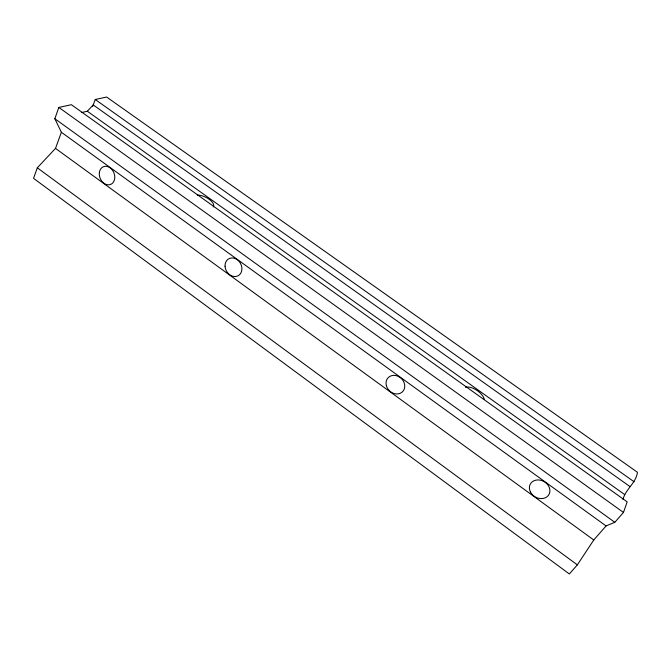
<?xml version="1.0" encoding="UTF-8"?>
<svg xmlns="http://www.w3.org/2000/svg" width="671" height="671" viewBox="0 0 671 671"><rect width="100%" height="100%" fill="white"/><g stroke="black" fill="none" stroke-linecap="round" stroke-linejoin="round"><path stroke-width="1.01" d="M623.476 512.451L627.167 501.858L71.386 104.701L58.855 107.435L54.829 118.725L61.371 132.262L606.072 525.938L614.812 522.298L623.476 512.451L58.855 107.435M622.982 499.434C625.531 489.075 636.049 483.154 637.45 472.3L106.622 97.035L95.248 99.509L92.531 106.723M61.371 132.262L55.508 148.383L37.308 167.809L33.55 178.343L569.335 573.965L577.345 564.873L593.768 539.987L606.072 525.938M81.359 112.594L87.314 111.21L93.21 104.928L629.994 486.584M95.248 99.509L634.145 481.803M87.314 111.21L624.701 494.602M54.829 118.725L614.812 522.298M55.508 148.383L593.768 539.987M37.308 167.809L577.345 564.873M465.565 387.377A12.011 5.678 35 0 1 476.209 389.926A12.011 5.678 35 0 1 484.227 399.035M197.224 195.026A11.298 5.049 25.5 0 1 209.486 199.513A11.298 5.049 25.5 0 1 213.235 207.004M530.493 492.095A10.686 8.849 29.6 0 0 548.257 495.559A10.686 8.849 29.6 0 0 540.214 480.151A10.686 8.849 29.6 0 0 530.493 492.095M386.328 385.565A10.057 8.572 43.8 0 0 401.979 392.241A10.057 8.572 43.8 0 0 397.878 376.188A10.057 8.572 43.8 0 0 386.328 385.565M99.358 172.531A9.579 7.415 67.5 0 0 109.851 184.684A9.579 7.415 67.5 0 0 111.881 169.469A9.579 7.415 67.5 0 0 99.358 172.531M225.053 266.228A9.688 7.985 60.2 0 0 238.096 275.773A9.688 7.985 60.2 0 0 237.291 259.761A9.688 7.985 60.2 0 0 225.053 266.228"/></g></svg>
